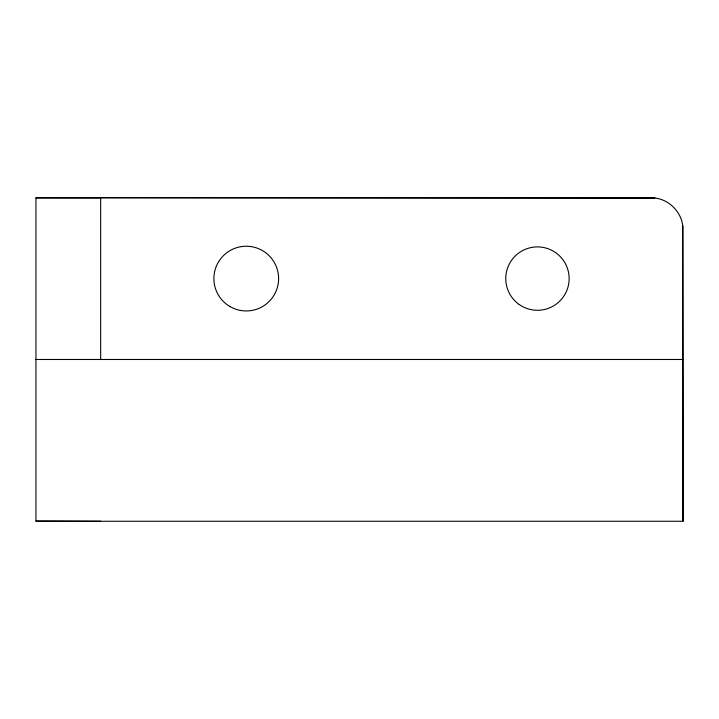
<?xml version="1.0" encoding="UTF-8"?>
<svg xmlns="http://www.w3.org/2000/svg" width="719" height="719" viewBox="0 0 719 719"><rect width="100%" height="100%" fill="white"/><g stroke="black" fill="none" stroke-linecap="round" stroke-linejoin="round"><path stroke-width="1.08" d="M654.919 197.986L35.95 197.707L35.95 521.257L683.05 521.257L682.771 225.838C681.064 211.674 669.083 199.693 654.919 197.986L100.66 197.707L100.66 359.482M35.95 197.986L100.66 197.986M35.95 359.482L683.05 359.482M35.95 520.978L100.66 521.257M682.771 225.838L683.05 521.257M519.154 304.47A31.69 31.69 0 0 0 569.008 281.506A31.69 31.69 0 0 0 524.196 249.808A31.69 31.69 0 0 0 519.154 304.47M229.864 306.492A32.355 32.355 0 0 0 278.613 278.846A32.355 32.355 0 0 0 230.296 250.446A32.355 32.355 0 0 0 229.864 306.492"/></g></svg>
